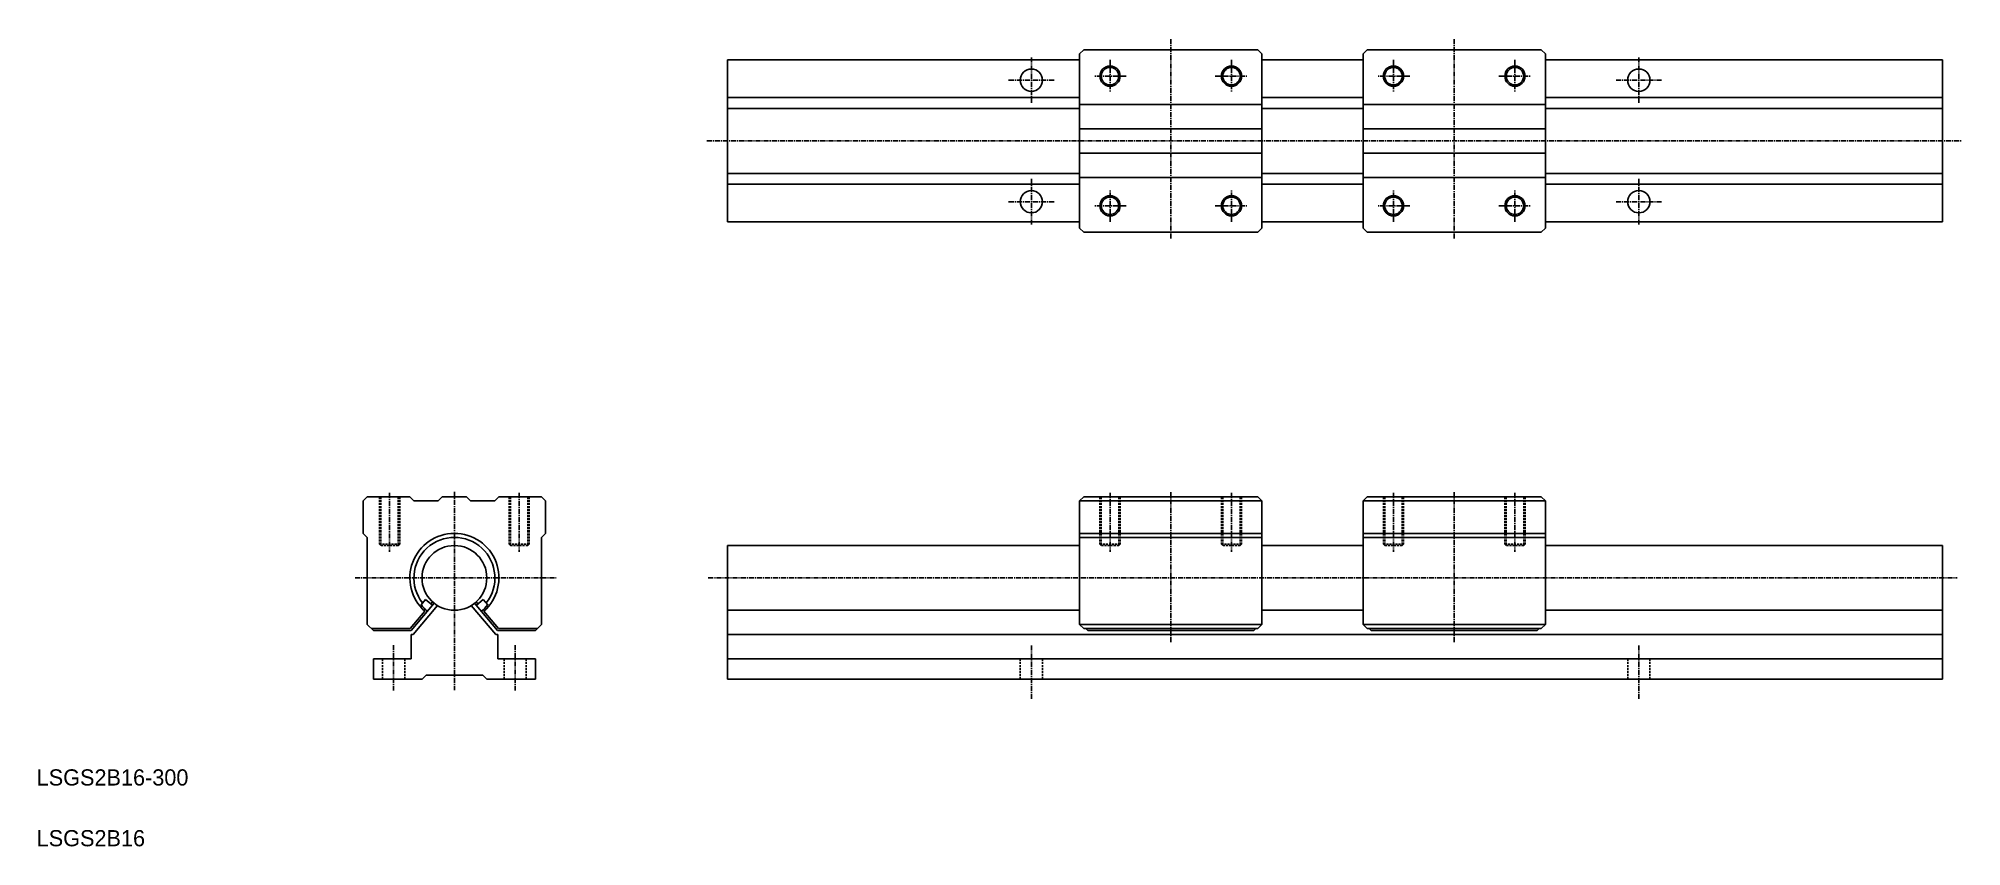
# Model space of a CAD drawing. Extents: x 10 to 485, y 10 to 209.
import ezdxf

# ---------------------------------------------------------------- set-up
doc = ezdxf.new("R2010")
doc.units = 0
doc.linetypes.add('CENTER', pattern=[2, 1.25, -0.25, 0.25, -0.25])
doc.linetypes.add('DASHED', pattern=[0.75, 0.5, -0.25])
doc.layers.get('0').update_dxf_attribs({"linetype": 'CONTINUOUS'})
doc.layers.add('CENTER', color=1, linetype='CENTER')

msp = doc.modelspace()

# ---------------------------------------------------------------- linework, layer by layer
at = {"color": 7, "linetype": 'CONTINUOUS'}
for p, q in [((268.55, 206.61), (267.55, 205.61)), ((267.55, 162.61), (267.55, 205.61)), ((268.55, 206.61), (311.55, 206.61)), ((311.55, 206.61), (312.55, 205.61)), ((312.55, 162.61), (312.55, 205.61)), ((338.55, 206.61), (337.55, 205.61)), ((337.55, 162.61), (337.55, 205.61)), ((338.55, 206.61), (381.55, 206.61)), ((381.55, 206.61), (382.55, 205.61)), ((382.55, 162.61), (382.55, 205.61)), ((180.63, 164.11), (180.63, 204.11)), ((180.63, 204.11), (267.55, 204.11)), ((312.55, 204.11), (337.55, 204.11)), ((382.55, 204.11), (480.63, 204.11)), ((480.63, 164.11), (480.63, 204.11)), ((180.63, 194.81), (267.55, 194.81)), ((312.55, 194.81), (337.55, 194.81)), ((382.55, 194.81), (480.63, 194.81)), ((180.63, 192.11), (267.55, 192.11)), ((267.55, 193.11), (312.55, 193.11)), ((312.55, 192.11), (337.55, 192.11)), ((337.55, 193.11), (382.55, 193.11)), ((382.55, 192.11), (480.63, 192.11)), ((267.55, 187.11), (312.55, 187.11)), ((337.55, 187.11), (382.55, 187.11)), ((267.55, 181.11), (312.55, 181.11)), ((337.55, 181.11), (382.55, 181.11)), ((180.63, 176.11), (267.55, 176.11)), ((312.55, 176.11), (337.55, 176.11)), ((382.55, 176.11), (480.63, 176.11)), ((180.63, 173.41), (267.55, 173.41)), ((267.55, 175.11), (312.55, 175.11)), ((312.55, 173.41), (337.55, 173.41)), ((337.55, 175.11), (382.55, 175.11)), ((382.55, 173.41), (480.63, 173.41)), ((180.63, 164.11), (267.55, 164.11)), ((267.55, 162.61), (268.55, 161.61)), ((268.55, 161.61), (311.55, 161.61)), ((311.55, 161.61), (312.55, 162.61)), ((312.55, 164.11), (337.55, 164.11)), ((337.55, 162.61), (338.55, 161.61)), ((338.55, 161.61), (381.55, 161.61)), ((381.55, 161.61), (382.55, 162.61)), ((382.55, 164.11), (480.63, 164.11)), ((90.65, 95.25), (91.65, 96.25)), ((90.65, 95.25), (90.65, 87.25)), ((102.15, 96.25), (91.65, 96.25)), ((103.15, 95.25), (102.15, 96.25)), ((109.15, 95.25), (103.15, 95.25)), ((109.15, 95.25), (110.15, 96.25)), ((116.15, 96.25), (110.15, 96.25)), ((117.15, 95.25), (116.15, 96.25)), ((123.15, 95.25), (117.15, 95.25)), ((123.15, 95.25), (124.15, 96.25)), ((134.65, 96.25), (124.15, 96.25)), ((135.65, 95.25), (134.65, 96.25)), ((135.65, 95.25), (135.65, 87.25)), ((267.55, 95.25), (268.55, 96.25)), ((267.55, 95.25), (312.55, 95.25)), ((267.55, 95.25), (267.55, 64.75)), ((268.55, 96.25), (311.55, 96.25)), ((312.55, 95.25), (311.55, 96.25)), ((312.55, 95.25), (312.55, 64.75)), ((337.55, 95.25), (338.55, 96.25)), ((337.55, 95.25), (337.55, 64.75)), ((337.55, 95.25), (382.55, 95.25)), ((338.55, 96.25), (381.55, 96.25)), ((382.55, 95.25), (381.55, 96.25)), ((382.55, 95.25), (382.55, 64.75)), ((91.65, 86.25), (90.65, 87.25)), ((91.65, 86.25), (91.65, 64.75)), ((134.65, 86.25), (135.65, 87.25)), ((134.65, 86.25), (134.65, 64.75)), ((267.55, 87.25), (312.55, 87.25)), ((267.55, 86.25), (312.55, 86.25)), ((337.55, 87.25), (382.55, 87.25)), ((337.55, 86.25), (382.55, 86.25)), ((180.63, 84.25), (267.55, 84.25)), ((180.63, 84.25), (180.63, 51.25)), ((312.55, 84.25), (337.55, 84.25)), ((382.55, 84.25), (480.63, 84.25)), ((480.63, 84.25), (480.63, 51.25)), ((105.84, 68.03), (102.25, 63.75)), ((108.15, 70.01), (102.49, 63.25)), ((108.98, 69.43), (102.95, 62.25)), ((104.93, 69.64), (106.02, 70.94)), ((106.02, 70.94), (107.73, 69.5)), ((107.77, 70.33), (107.35, 69.82)), ((107.77, 70.33), (107.35, 69.82)), ((117.33, 69.43), (123.36, 62.25)), ((118.15, 70.01), (123.82, 63.25)), ((118.54, 70.33), (118.96, 69.82)), ((120.29, 70.94), (118.58, 69.5)), ((121.38, 69.64), (120.29, 70.94)), ((120.46, 68.03), (124.06, 63.75)), ((180.63, 68.25), (267.55, 68.25)), ((312.55, 68.25), (337.55, 68.25)), ((382.55, 68.25), (480.63, 68.25)), ((93.15, 63.25), (91.65, 64.75)), ((92.65, 63.75), (102.25, 63.75)), ((102.49, 63.25), (93.15, 63.25)), ((102.45, 62.25), (102.45, 56.25)), ((102.95, 62.25), (102.45, 62.25)), ((123.86, 62.25), (123.36, 62.25)), ((133.15, 63.25), (123.82, 63.25)), ((123.86, 62.25), (123.86, 56.25)), ((124.06, 63.75), (133.65, 63.75)), ((133.15, 63.25), (134.65, 64.75)), ((180.63, 62.25), (480.63, 62.25)), ((267.55, 64.75), (312.55, 64.75)), ((268.55, 63.75), (267.55, 64.75)), ((268.55, 63.75), (311.55, 63.75)), ((269.55, 63.25), (269.05, 63.75)), ((269.55, 63.25), (310.55, 63.25)), ((275.3, 63.25), (275.3, 63.25)), ((292.55, 63.25), (292.55, 63.25)), ((310.55, 63.25), (311.05, 63.75)), ((311.55, 63.75), (312.55, 64.75)), ((337.55, 64.75), (382.55, 64.75)), ((338.55, 63.75), (337.55, 64.75)), ((338.55, 63.75), (381.55, 63.75)), ((339.55, 63.25), (339.05, 63.75)), ((339.55, 63.25), (380.55, 63.25)), ((345.3, 63.25), (345.3, 63.25)), ((362.55, 63.25), (362.55, 63.25)), ((380.55, 63.25), (381.05, 63.75)), ((381.55, 63.75), (382.55, 64.75)), ((102.45, 56.25), (93.15, 56.25)), ((93.15, 56.25), (93.15, 51.25)), ((106.15, 52.25), (105.15, 51.25)), ((120.15, 52.25), (106.15, 52.25)), ((120.15, 52.25), (121.15, 51.25)), ((133.15, 56.25), (123.86, 56.25)), ((133.15, 56.25), (133.15, 51.25)), ((180.63, 56.25), (480.63, 56.25)), ((105.15, 51.25), (93.15, 51.25)), ((133.15, 51.25), (121.15, 51.25)), ((180.63, 51.25), (480.63, 51.25))]:
    msp.add_line(p, q, dxfattribs=at)
at = {"color": 3, "linetype": 'DASHED'}
for p, q in [((94.65, 96.25), (94.65, 84.6)), ((95, 96.25), (95, 84.25)), ((99.3, 96.25), (99.3, 84.25)), ((99.65, 96.25), (99.65, 84.6)), ((126.65, 96.25), (126.65, 84.6)), ((127, 96.25), (127, 84.25)), ((131.3, 96.25), (131.3, 84.25)), ((131.65, 96.25), (131.65, 84.6)), ((272.55, 96.25), (272.55, 84.6)), ((272.9, 96.25), (272.9, 84.25)), ((277.2, 96.25), (277.2, 84.25)), ((277.55, 96.25), (277.55, 84.6)), ((302.55, 96.25), (302.55, 84.6)), ((302.9, 96.25), (302.9, 84.25)), ((307.2, 96.25), (307.2, 84.25)), ((307.55, 96.25), (307.55, 84.6)), ((342.55, 96.25), (342.55, 84.6)), ((342.9, 96.25), (342.9, 84.25)), ((347.2, 96.25), (347.2, 84.25)), ((347.55, 96.25), (347.55, 84.6)), ((372.55, 96.25), (372.55, 84.6)), ((372.9, 96.25), (372.9, 84.25)), ((377.2, 96.25), (377.2, 84.25)), ((377.55, 96.25), (377.55, 84.6)), ((99.65, 84.6), (94.65, 84.6)), ((94.65, 84.6), (95, 84.25)), ((99.3, 84.25), (95, 84.25)), ((99.65, 84.6), (99.3, 84.25)), ((126.65, 84.6), (127, 84.25)), ((126.65, 84.6), (131.65, 84.6)), ((127, 84.25), (131.3, 84.25)), ((131.65, 84.6), (131.3, 84.25)), ((277.55, 84.6), (272.55, 84.6)), ((272.55, 84.6), (272.9, 84.25)), ((277.2, 84.25), (272.9, 84.25)), ((277.55, 84.6), (277.2, 84.25)), ((307.55, 84.6), (302.55, 84.6)), ((302.55, 84.6), (302.9, 84.25)), ((307.2, 84.25), (302.9, 84.25)), ((307.55, 84.6), (307.2, 84.25)), ((342.55, 84.6), (342.9, 84.25)), ((347.55, 84.6), (342.55, 84.6)), ((347.2, 84.25), (342.9, 84.25)), ((347.55, 84.6), (347.2, 84.25)), ((377.55, 84.6), (372.55, 84.6)), ((372.55, 84.6), (372.9, 84.25)), ((377.2, 84.25), (372.9, 84.25)), ((377.55, 84.6), (377.2, 84.25)), ((95.4, 56.25), (95.4, 51.25)), ((100.9, 56.25), (100.9, 51.25)), ((125.4, 56.25), (125.4, 51.25)), ((130.9, 56.25), (130.9, 51.25)), ((252.88, 51.25), (252.88, 56.25)), ((258.38, 51.25), (258.38, 56.25)), ((402.88, 51.25), (402.88, 56.25)), ((408.38, 51.25), (408.38, 56.25))]:
    msp.add_line(p, q, dxfattribs=at)
at = {"color": 7, "linetype": 'CONTINUOUS'}
for centre, radius in [((255.63, 199.11), 2.75), ((275.05, 200.11), 2.15), ((305.05, 200.11), 2.15), ((345.05, 200.11), 2.15), ((375.05, 200.11), 2.15), ((405.63, 199.11), 2.75), ((255.63, 169.11), 2.75), ((405.63, 169.11), 2.75), ((275.05, 168.11), 2.15), ((305.05, 168.11), 2.15), ((345.05, 168.11), 2.15), ((375.05, 168.11), 2.15), ((113.15, 76.25), 8)]:
    msp.add_circle(centre, radius, dxfattribs=at)
at = {"color": 3}
for centre in [(275.05, 200.11), (305.05, 200.11), (345.05, 200.11), (375.05, 200.11), (275.05, 168.11), (305.05, 168.11), (345.05, 168.11), (375.05, 168.11)]:
    msp.add_circle(centre, 2.5, dxfattribs=at)
at = {"color": 7, "linetype": 'CONTINUOUS'}
for centre, radius, start, end in [((113.15, 76.25), 11, 311.6463, 228.3537), ((113.15, 76.25), 10, 321.8618, 218.1382), ((111.25, 74.12), 7.74, 215.2872, 232.0207), ((115.06, 74.12), 7.74, 307.9793, 324.7128)]:
    msp.add_arc(centre, radius, start, end, dxfattribs=at)
at = {"layer": 'CENTER', "color": 1, "linetype": 'CENTER'}
for p, q in [((290.05, 160.01), (290.05, 209.41)), ((360.05, 160.01), (360.05, 209.41)), ((255.63, 204.73), (255.63, 193.5)), ((405.63, 204.73), (405.63, 193.5)), ((279.05, 200.11), (271.05, 200.11)), ((275.05, 204.11), (275.05, 196.11)), ((301.05, 200.11), (309.05, 200.11)), ((305.05, 204.11), (305.05, 196.11)), ((349.05, 200.11), (341.05, 200.11)), ((345.05, 204.11), (345.05, 196.11)), ((371.05, 200.11), (379.05, 200.11)), ((375.05, 204.11), (375.05, 196.11)), ((250.01, 199.11), (261.25, 199.11)), ((400.01, 199.11), (411.25, 199.11)), ((175.5, 184.11), (485.32, 184.11)), ((255.63, 163.5), (255.63, 174.73)), ((275.05, 164.11), (275.05, 172.11)), ((305.05, 164.11), (305.05, 172.11)), ((345.05, 164.11), (345.05, 172.11)), ((375.05, 164.11), (375.05, 172.11)), ((405.63, 163.5), (405.63, 174.73)), ((250.01, 169.11), (261.25, 169.11)), ((279.05, 168.11), (271.05, 168.11)), ((301.05, 168.11), (309.05, 168.11)), ((349.05, 168.11), (341.05, 168.11)), ((371.05, 168.11), (379.05, 168.11)), ((400.01, 169.11), (411.25, 169.11)), ((97.15, 97.25), (97.15, 82.7)), ((113.15, 97.5), (113.15, 48.54)), ((129.15, 97.25), (129.15, 82.7)), ((275.05, 97.25), (275.05, 82.7)), ((290.05, 60.35), (290.05, 97.44)), ((305.05, 97.25), (305.05, 82.7)), ((345.05, 97.25), (345.05, 82.7)), ((360.05, 60.35), (360.05, 97.44)), ((375.05, 97.25), (375.05, 82.7)), ((88.65, 76.25), (138.25, 76.25)), ((175.84, 76.25), (484.28, 76.25)), ((98.15, 59.64), (98.15, 48.49)), ((128.15, 59.64), (128.15, 48.49)), ((255.63, 59.58), (255.63, 46.4)), ((405.63, 59.58), (405.63, 46.4))]:
    msp.add_line(p, q, dxfattribs=at)

# ---------------------------------------------------------------- texts
at = {"color": 7, "linetype": 'CONTINUOUS'}
for s, p in [('LSGS2B16-300', (10, 25)), ('LSGS2B16', (10, 10))]:
    msp.add_text(s, height=4, dxfattribs=at).set_placement(p)

doc.saveas('drawing.dxf')
